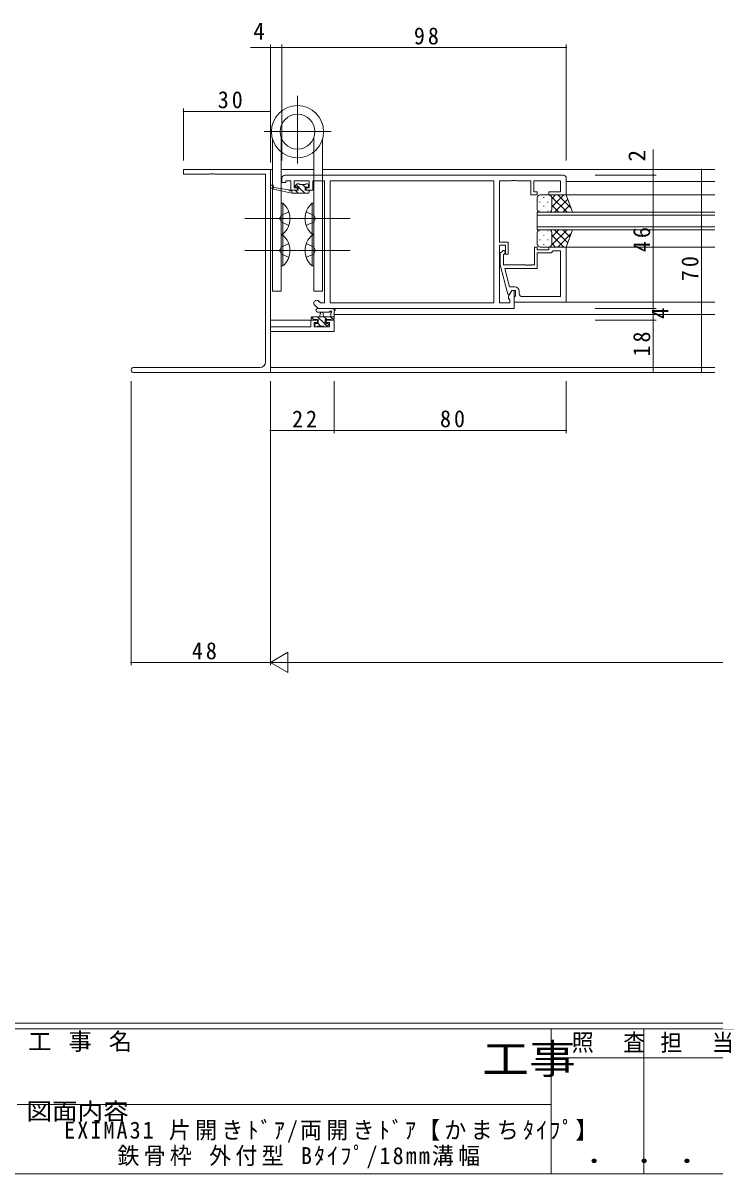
# Model space of a CAD drawing. Units: millimetres, scale not verified. Extents: x -841 to 292, y -594 to 212.
# Drawn here: x -283 to -44.5, y -594 to -197.1 of the extents above; entities that cross this region are included whole.
import ezdxf
from ezdxf.enums import TextEntityAlignment as Align

# ---------------------------------------------------------------- set-up
doc = ezdxf.new("R2010")
doc.units = ezdxf.units.MM
doc.header["$LTSCALE"] = 2
doc.linetypes.add('CHAIN2', pattern=[12, 9, -1, 1, -1])
doc.linetypes.add('DASHED3', pattern=[4, 3, -1])
for name, color, linetype, lineweight in [('0-1_YKK_ZWAK', 7, 'Continuous', 9), ('0-3_YKK_11', 7, 'Continuous', 9), ('0-4_YKK_12', 2, 'Continuous', 9), ('0-5_YKK_13', 4, 'Continuous', 9), ('0-6_YKK_D', 6, 'Continuous', 9)]:
    doc.layers.add(name, color=color, linetype=linetype, lineweight=lineweight)
doc.layers.add('0-2_USER1', color=7, linetype='Continuous')
doc.styles.add('ＭＳ ゴシック', font='')
doc.styles.get('ＭＳ ゴシック').set_extended_font_data('MS Gothic')

msp = doc.modelspace()

# ---------------------------------------------------------------- linework, layer by layer
at = {"layer": '0-1_YKK_ZWAK'}
for p, q in [((263, -541.965), (-837, -541.965)), ((209, -543.965), (-837, -543.965)), ((-101, -543.965), (-101, -593.965)), ((-69, -543.965), (-69, -593.965)), ((-3.594, -553.964), (-101, -553.964)), ((-285, -569.964), (-101, -569.964)), ((-837, -593.965), (209, -593.965))]:
    msp.add_line(p, q, dxfattribs=at)
at = {"layer": '0-3_YKK_11'}
for p, q in [((-197.76, -247.565), (-227.76, -247.565)), ((-216.802, -249.195), (-199.39, -249.195)), ((-199.39, -249.195), (-199.39, -313.935)), ((-96.76, -249.565), (-192.76, -249.565)), ((-193.76, -250.565), (-193.76, -252.065)), ((-193.76, -252.065), (-192.46, -252.065)), ((-192.46, -251.495), (-190.76, -251.495)), ((-192.46, -252.065), (-192.46, -251.495)), ((-190.76, -251.495), (-190.76, -254.765)), ((-189.56, -251.495), (-184.36, -251.495)), ((-189.56, -253.965), (-189.56, -251.495)), ((-188.46, -253.965), (-189.56, -253.965)), ((-188.46, -254.765), (-188.46, -253.965)), ((-185.46, -253.965), (-185.46, -254.765)), ((-184.36, -253.965), (-185.46, -253.965)), ((-184.36, -251.495), (-184.36, -253.965)), ((-183.16, -251.495), (-179.06, -251.495)), ((-183.16, -254.765), (-183.16, -251.495)), ((-179.06, -251.495), (-179.06, -293.635)), ((-120.69, -251.495), (-177.13, -251.495)), ((-177.13, -251.495), (-177.13, -293.635)), ((-120.69, -251.495), (-177.13, -251.495)), ((-120.69, -293.635), (-120.69, -251.495)), ((-118.76, -251.495), (-114.718, -251.495)), ((-118.76, -272.665), (-118.76, -251.495)), ((-114.718, -251.495), (-114.535, -251.375)), ((-114.535, -251.375), (-113.985, -251.375)), ((-113.985, -251.375), (-113.802, -251.495)), ((-113.802, -251.495), (-113.718, -251.495)), ((-113.718, -251.495), (-113.535, -251.375)), ((-113.535, -251.375), (-112.985, -251.375)), ((-112.985, -251.375), (-112.802, -251.495)), ((-112.802, -251.495), (-107.96, -251.495)), ((-107.96, -251.495), (-107.96, -256.365)), ((-106.96, -251.495), (-97.69, -251.495)), ((-106.96, -255.365), (-106.96, -251.495)), ((-97.69, -251.495), (-97.69, -255.365)), ((-95.76, -256.365), (-95.76, -250.565)), ((-197.76, -301.835), (-197.76, -254.065)), ((-190.76, -254.765), (-188.46, -254.765)), ((-185.46, -254.765), (-183.16, -254.765)), ((-107.96, -256.365), (-105.76, -256.365)), ((-105.76, -255.365), (-106.96, -255.365)), ((-105.76, -256.365), (-105.76, -255.365)), ((-101.76, -255.365), (-101.76, -256.365)), ((-97.69, -255.365), (-101.76, -255.365)), ((-101.76, -256.365), (-95.76, -256.365)), ((-115.76, -272.665), (-118.76, -272.665)), ((-118.76, -273.665), (-116.76, -273.665)), ((-118.76, -293.635), (-118.76, -273.665)), ((-116.76, -273.665), (-116.76, -276.865)), ((-115.76, -276.865), (-115.76, -272.665)), ((-117.784, -275.741), (-118.56, -276.516)), ((-118.56, -276.516), (-118.56, -280.461)), ((-117.36, -277.013), (-116.936, -276.589)), ((-117.36, -280.465), (-117.36, -277.013)), ((-116.76, -276.865), (-115.76, -276.865)), ((-106.76, -274.365), (-106.76, -280.465)), ((-105.76, -274.365), (-106.76, -274.365)), ((-105.76, -275.365), (-105.76, -274.365)), ((-101.76, -275.365), (-105.76, -275.365)), ((-105.76, -276.365), (-100.96, -276.365)), ((-105.76, -281.765), (-105.76, -276.365)), ((-101.76, -274.365), (-101.76, -275.365)), ((-95.76, -274.365), (-101.76, -274.365)), ((-100.96, -276.365), (-100.46, -275.865)), ((-100.46, -275.865), (-100.26, -275.665)), ((-100.26, -275.665), (-97.69, -275.665)), ((-97.69, -275.665), (-97.69, -291.435)), ((-97.69, -275.665), (-97.69, -291.435)), ((-95.76, -293.365), (-95.76, -274.365)), ((-118.56, -280.461), (-115.853, -290.565)), ((-109.718, -280.465), (-117.36, -280.465)), ((-116.968, -281.765), (-105.76, -281.765)), ((-115.28, -288.065), (-116.968, -281.765)), ((-109.535, -280.585), (-109.718, -280.465)), ((-108.985, -280.585), (-109.535, -280.585)), ((-108.802, -280.465), (-108.985, -280.585)), ((-108.718, -280.465), (-108.802, -280.465)), ((-108.535, -280.585), (-108.718, -280.465)), ((-107.985, -280.585), (-108.535, -280.585)), ((-107.802, -280.465), (-107.985, -280.585)), ((-106.76, -280.465), (-107.802, -280.465)), ((-114.56, -289.365), (-115.69, -291.322)), ((-113.46, -288.065), (-115.28, -288.065)), ((-115.253, -290.565), (-114.56, -289.365)), ((-113.76, -289.365), (-114.56, -289.365)), ((-114.56, -289.365), (-113.26, -289.365)), ((-113.76, -295.565), (-113.76, -289.365)), ((-113.26, -289.365), (-113.26, -291.165)), ((-111.96, -290.435), (-111.96, -289.565)), ((-180.461, -293.635), (-181.113, -292.983)), ((-179.06, -293.635), (-180.461, -293.635)), ((-177.13, -293.635), (-120.69, -293.635)), ((-115.26, -293.635), (-118.76, -293.635)), ((-115.853, -290.565), (-115.253, -290.565)), ((-115.69, -291.322), (-115.69, -292.135)), ((-115.69, -292.135), (-115.26, -292.565)), ((-115.26, -292.565), (-115.26, -293.635)), ((-113.46, -291.365), (-113.76, -291.665)), ((-113.76, -291.665), (-113.76, -293.365)), ((-113.76, -293.365), (-95.76, -293.365)), ((-113.26, -291.165), (-113.46, -291.365)), ((-97.69, -291.435), (-110.96, -291.435)), ((-182.477, -294.347), (-181.26, -295.565)), ((-181.26, -295.565), (-113.76, -295.565)), ((-183.86, -301.835), (-197.76, -301.835)), ((-197.76, -317.565), (-197.76, -303.465)), ((-197.76, -303.465), (-175.76, -303.465)), ((-177.39, -301.835), (-182.66, -301.835)), ((-201.39, -315.935), (-244.945, -315.935)), ((-244.945, -317.565), (-197.76, -317.565))]:
    msp.add_line(p, q, dxfattribs=at)
for points in [[(-227.76, -247.565), (-227.76, -249.195), (-218.718, -249.195)], [(-218.718, -249.195), (-218.535, -249.075), (-217.985, -249.075), (-217.802, -249.195), (-217.718, -249.195), (-217.535, -249.075), (-216.985, -249.075), (-216.802, -249.195)], [(-197.76, -254.065), (-196.76, -254.065), (-196.76, -253.065), (-197.76, -253.065), (-197.76, -247.565)], [(-182.66, -301.835), (-182.66, -300.365), (-181.56, -300.365), (-181.56, -299.565), (-183.86, -299.565), (-183.86, -301.835)], [(-175.76, -303.465), (-175.76, -299.565), (-178.56, -299.565), (-178.56, -300.365), (-177.39, -300.365), (-177.39, -301.835)]]:
    msp.add_lwpolyline(points, dxfattribs=at)
for centre, radius, start, end in [((-192.76, -250.565), 1, 90, 179.99998), ((-96.76, -250.565), 1, 0, 89.99998), ((-117.36, -276.165), 0.6, 314.99998, 135), ((-113.46, -289.565), 1.5, 0, 89.99998), ((-181.795, -293.665), 0.965, 44.99998, 225), ((-110.96, -290.435), 1, 180, 269.99998), ((-244.945, -316.75), 0.815, 89.99998, 270), ((-201.39, -313.935), 2, 270, 359.99998)]:
    msp.add_arc(centre, radius, start, end, dxfattribs=at)
at = {"layer": '0-4_YKK_12'}
for p, q in [((-197.76, -247.565), (-197.76, -317.565)), ((-197.01, -247.565), (-197.76, -247.565)), ((-182.81, -247.565), (-194.01, -247.565)), ((-44.505, -247.565), (-179.81, -247.565)), ((-44.505, -251.765), (-95.76, -251.765)), ((-95.76, -256.365), (-44.505, -256.365)), ((-105.76, -268.365), (-105.76, -262.365)), ((-105.76, -262.365), (-44.505, -262.365)), ((-44.505, -263.365), (-105.76, -263.365)), ((-105.76, -267.365), (-44.505, -267.365)), ((-44.505, -268.365), (-105.76, -268.365)), ((-95.76, -274.365), (-44.505, -274.365)), ((-44.505, -293.365), (-95.76, -293.365)), ((-44.505, -297.565), (-175.76, -297.565)), ((-183.36, -299.565), (-197.76, -299.565)), ((-44.505, -315.935), (-197.76, -315.935)), ((-44.505, -317.565), (-197.76, -317.565))]:
    msp.add_line(p, q, dxfattribs=at)
at = {"layer": '0-5_YKK_13'}
for p, q in [((-188.41, -222.16), (-188.41, -245.587)), ((-176.806, -234.565), (-199.888, -234.565)), ((-197.01, -237.218), (-197.01, -289.565)), ((-194.01, -241.61), (-194.01, -236.719)), ((-182.81, -241.61), (-182.81, -236.719)), ((-179.81, -237.218), (-179.81, -289.565)), ((-194.01, -289.565), (-194.01, -241.61)), ((-191.471, -254.585), (-196.51, -253.769)), ((-188.672, -252.653), (-189.172, -253.153)), ((-188.96, -253.665), (-188.621, -253.665)), ((-188.857, -252.838), (-188.26, -253.436)), ((-187.86, -252.565), (-188.46, -252.565)), ((-187.931, -253.765), (-185.931, -255.765)), ((-185.66, -252.765), (-187.66, -252.765)), ((-186.686, -252.765), (-185.76, -253.69)), ((-185.76, -253.665), (-184.96, -253.665)), ((-185.76, -254.765), (-185.76, -253.665)), ((-184.96, -252.565), (-185.46, -252.565)), ((-184.66, -253.365), (-184.66, -252.865)), ((-190.358, -255.765), (-196.624, -254.357)), ((-190.358, -254.765), (-190.445, -254.751)), ((-190.358, -255.765), (-190.358, -254.765)), ((-188.16, -254.765), (-190.358, -254.765)), ((-184.66, -255.765), (-190.358, -255.765)), ((-189.176, -254.765), (-188.176, -255.765)), ((-188.16, -254.126), (-188.16, -254.765)), ((-184.66, -254.765), (-185.76, -254.765)), ((-184.686, -254.765), (-184.36, -255.09)), ((-184.36, -255.465), (-184.36, -255.065)), ((-105.76, -261.365), (-105.76, -257.365)), ((-101.76, -256.365), (-104.76, -256.365)), ((-103.509, -257.368), (-103.509, -257.168)), ((-95.76, -256.365), (-101.76, -256.365)), ((-101.497, -256.365), (-101.447, -256.415)), ((-100.81, -257.052), (-95.497, -262.365)), ((-100.76, -257.693), (-99.431, -256.365)), ((-100.76, -260.522), (-96.603, -256.365)), ((-100.76, -261.365), (-100.76, -257.365)), ((-100.76, -257.365), (-100.76, -261.365)), ((-99.774, -262.365), (-95.237, -257.828)), ((-98.669, -256.365), (-94.144, -260.889)), ((-95.84, -256.365), (-95.715, -256.49)), ((-93.617, -262.365), (-95.76, -256.365)), ((-194.01, -259.265), (-194.01, -269.865)), ((-193.501, -259.265), (-194.01, -259.265)), ((-193.501, -259.265), (-193.501, -269.865)), ((-183.319, -259.265), (-183.319, -269.865)), ((-183.319, -259.265), (-182.81, -259.265)), ((-182.81, -259.265), (-182.81, -269.865)), ((-104.924, -258.983), (-104.924, -258.783)), ((-104.924, -261.951), (-104.924, -261.813)), ((-103.509, -260.398), (-103.509, -260.198)), ((-102.094, -258.983), (-102.094, -258.783)), ((-102.094, -261.965), (-102.094, -261.813)), ((-100.76, -259.93), (-98.326, -262.365)), ((-96.946, -262.365), (-94.493, -259.912)), ((-191.814, -264.565), (-199.791, -264.565)), ((-185.006, -264.565), (-177.029, -264.565)), ((-101.76, -262.365), (-104.76, -262.365)), ((-93.617, -262.365), (-101.76, -262.365)), ((-101.572, -261.947), (-101.554, -261.965)), ((-105.76, -269.365), (-105.76, -273.365)), ((-104.924, -268.778), (-104.924, -268.916)), ((-101.76, -268.365), (-104.76, -268.365)), ((-102.094, -268.765), (-102.094, -268.916)), ((-93.617, -268.365), (-101.76, -268.365)), ((-101.572, -268.783), (-101.554, -268.765)), ((-100.81, -273.678), (-95.497, -268.365)), ((-100.76, -270.799), (-98.326, -268.365)), ((-100.76, -269.365), (-100.76, -273.365)), ((-100.76, -273.365), (-100.76, -269.765)), ((-99.774, -268.365), (-95.237, -272.902)), ((-98.669, -274.365), (-94.144, -269.84)), ((-96.946, -268.365), (-94.493, -270.818)), ((-93.617, -268.365), (-95.76, -274.365)), ((-193.501, -269.865), (-194.01, -269.865)), ((-194.01, -270.265), (-194.01, -280.865)), ((-193.501, -270.265), (-194.01, -270.265)), ((-193.501, -270.265), (-193.501, -280.865)), ((-183.319, -269.865), (-182.81, -269.865)), ((-183.319, -270.265), (-183.319, -280.865)), ((-183.319, -270.265), (-182.81, -270.265)), ((-182.81, -270.265), (-182.81, -280.865)), ((-104.924, -271.746), (-104.924, -271.946)), ((-103.509, -270.331), (-103.509, -270.531)), ((-103.509, -273.361), (-103.509, -273.561)), ((-102.094, -271.746), (-102.094, -271.946)), ((-100.76, -270.208), (-96.603, -274.365)), ((-100.76, -273.036), (-99.431, -274.365)), ((-191.814, -275.565), (-199.791, -275.565)), ((-185.006, -275.565), (-177.029, -275.565)), ((-101.76, -274.365), (-104.76, -274.365)), ((-95.76, -274.365), (-101.76, -274.365)), ((-101.497, -274.365), (-101.447, -274.314)), ((-95.84, -274.365), (-95.715, -274.24)), ((-193.501, -280.865), (-194.01, -280.865)), ((-183.319, -280.865), (-182.81, -280.865)), ((-197.01, -289.565), (-194.01, -289.565)), ((-181.485, -295.565), (-176.322, -295.565)), ((-181.485, -296.765), (-177.523, -296.768)), ((-180.657, -298.365), (-180.555, -297.22)), ((-179.457, -298.365), (-179.559, -297.22)), ((-176.957, -297.184), (-176.957, -298.365)), ((-175.757, -299.265), (-175.757, -296.584)), ((-183.657, -298.665), (-183.657, -299.265)), ((-183.607, -298.5), (-182.608, -299.499)), ((-175.757, -298.365), (-183.357, -298.365)), ((-183.357, -299.565), (-182.757, -299.565)), ((-182.557, -299.365), (-181.257, -299.365)), ((-182.457, -301.065), (-182.457, -301.565)), ((-181.257, -300.765), (-182.157, -300.765)), ((-181.497, -298.365), (-179.106, -300.755)), ((-181.342, -300.765), (-180.442, -301.665)), ((-181.257, -299.365), (-181.257, -300.765)), ((-179.252, -298.365), (-178.252, -299.365)), ((-178.857, -299.365), (-176.857, -299.365)), ((-178.857, -300.304), (-178.857, -299.365)), ((-178.847, -301.015), (-178.215, -301.647)), ((-178.057, -300.765), (-178.396, -300.765)), ((-178.345, -301.777), (-177.845, -301.277)), ((-177.007, -298.365), (-175.871, -299.5)), ((-176.657, -299.565), (-176.057, -299.565)), ((-182.157, -301.865), (-181.657, -301.865)), ((-181.457, -301.665), (-179.357, -301.665)), ((-179.157, -301.865), (-178.557, -301.865))]:
    msp.add_line(p, q, dxfattribs=at)
at = {"layer": '0-5_YKK_13', "linetype": 'CHAIN2'}
for p, q in [((-188.51, -264.565), (-208.51, -264.565)), ((-188.31, -264.565), (-168.31, -264.565)), ((-188.51, -275.565), (-208.51, -275.565)), ((-188.31, -275.565), (-168.31, -275.565))]:
    msp.add_line(p, q, dxfattribs=at)
at = {"layer": '0-5_YKK_13', "linetype": 'DASHED3'}
for p, q in [((-194.015, -263.42), (-194.624, -264.565)), ((-194.015, -265.71), (-194.624, -264.565)), ((-191.442, -262.165), (-194.015, -263.42)), ((-191.442, -266.965), (-194.015, -265.71)), ((-185.378, -262.165), (-182.805, -263.42)), ((-185.378, -266.965), (-182.805, -265.71)), ((-182.805, -263.42), (-182.196, -264.565)), ((-182.805, -265.71), (-182.196, -264.565)), ((-191.442, -273.165), (-194.015, -274.42)), ((-185.378, -273.165), (-182.805, -274.42)), ((-194.015, -274.42), (-194.624, -275.565)), ((-194.015, -276.71), (-194.624, -275.565)), ((-191.442, -277.965), (-194.015, -276.71)), ((-185.378, -277.965), (-182.805, -276.71)), ((-182.805, -274.42), (-182.196, -275.565)), ((-182.805, -276.71), (-182.196, -275.565))]:
    msp.add_line(p, q, dxfattribs=at)
at = {"layer": '0-5_YKK_13'}
msp.add_lwpolyline([(-179.81, -289.565), (-182.81, -289.565), (-182.81, -241.61)], dxfattribs=at)
for radius in [9, 6]:
    msp.add_circle((-188.41, -234.565), radius, dxfattribs=at)
for centre, radius, start, end in [((-196.558, -254.065), 0.3, 80.80246, 257.34137), ((-188.96, -253.365), 0.3, 135, 270), ((-188.46, -252.865), 0.3, 90, 135), ((-188.621, -253.365), 0.3, 270, 326.94426), ((-188.16, -253.665), 0.25, 303.05573, 146.94426), ((-187.86, -254.126), 0.3, 123.05573, 180), ((-187.86, -252.765), 0.2, 0, 90), ((-185.46, -252.765), 0.2, 90, 180), ((-184.96, -252.865), 0.3, 0, 90), ((-184.96, -253.365), 0.3, 270, 0), ((-191.519, -254.881), 0.3, 20.80246, 80.80246), ((-190.958, -254.668), 0.3, 200.80246, 320.80246), ((-190.493, -255.047), 0.3, 80.80246, 140.80246), ((-184.66, -255.065), 0.3, 0, 90), ((-184.66, -255.465), 0.3, 270, 0), ((-104.76, -257.365), 1, 90, 180), ((-101.76, -257.365), 1, 0, 90), ((-101.76, -257.365), 1, 0, 89.99989), ((-197.894, -264.565), 6.884, 309.65097, 50.34901), ((-178.926, -264.565), 6.884, 129.65097, 230.34901), ((-104.76, -261.365), 1, 180, 270), ((-101.76, -261.365), 1, 270, 0), ((-104.76, -269.365), 1, 90, 180), ((-101.76, -269.365), 1, 0, 90), ((-197.894, -275.565), 6.884, 309.65097, 50.34901), ((-178.926, -275.565), 6.884, 129.65097, 230.34901), ((-104.76, -273.365), 1, 180, 270), ((-101.76, -273.365), 1, 270, 0), ((-101.76, -273.365), 1, 270.00009, 0), ((-181.484, -296.165), 0.6, 89.95976, 269.95976), ((-180.057, -297.265), 0.5, 5.09206, 174.90793), ((-177.523, -296.468), 0.3, 269.95976, 340.81024), ((-176.957, -296.665), 0.3, 300, 160.81024), ((-176.657, -297.184), 0.3, 119.99998, 180), ((-176.322, -295.865), 0.3, 40.52878, 90), ((-175.866, -295.475), 0.3, 220.52878, 280.52878), ((-175.757, -296.065), 0.3, 300, 100.52878), ((-175.457, -296.584), 0.3, 119.99998, 180), ((-183.357, -298.665), 0.3, 90, 180), ((-183.357, -299.265), 0.3, 180, 270), ((-182.757, -299.365), 0.2, 270, 0), ((-182.157, -301.065), 0.3, 90, 180), ((-182.157, -301.565), 0.3, 180, 270), ((-178.857, -300.765), 0.25, 123.05573, 326.94426), ((-179.157, -300.304), 0.3, 303.05573, 0), ((-178.396, -301.065), 0.3, 90, 146.94426), ((-178.057, -301.065), 0.3, 314.99998, 90), ((-176.657, -299.365), 0.2, 180, 270), ((-176.057, -299.265), 0.3, 270, 0), ((-181.657, -301.665), 0.2, 270, 0), ((-179.157, -301.665), 0.2, 180, 270), ((-178.557, -301.565), 0.3, 270, 314.99998)]:
    msp.add_arc(centre, radius, start, end, dxfattribs=at)
at = {"layer": '0-6_YKK_D'}
for p, q in [((-197.76, -205.565), (-204.66, -205.565)), ((-197.76, -245.259), (-197.76, -204.565)), ((-193.76, -205.565), (-197.76, -205.565)), ((-193.76, -239.565), (-193.76, -204.565)), ((-193.76, -244.565), (-193.76, -204.565)), ((-193.76, -205.565), (-95.76, -205.565)), ((-95.76, -244.565), (-95.76, -204.565)), ((-227.76, -244.565), (-227.76, -226.565)), ((-227.76, -227.565), (-197.76, -227.565)), ((-197.76, -244.565), (-197.76, -226.565)), ((-65.76, -247.565), (-65.76, -240.665)), ((-85.76, -247.565), (-48.12, -247.565)), ((-85.76, -247.565), (-64.76, -247.565)), ((-85.76, -249.565), (-64.76, -249.565)), ((-85.76, -249.565), (-64.76, -249.565)), ((-65.76, -249.565), (-65.76, -247.565)), ((-65.76, -249.565), (-65.76, -295.565)), ((-49.12, -247.565), (-49.12, -317.565)), ((-85.76, -295.565), (-64.76, -295.565)), ((-85.76, -295.565), (-64.76, -295.565)), ((-65.76, -295.565), (-65.76, -299.565)), ((-85.76, -299.565), (-64.76, -299.565)), ((-85.76, -299.565), (-64.76, -299.565)), ((-65.76, -299.565), (-65.76, -317.565)), ((-245.76, -320.565), (-245.76, -418.565)), ((-197.76, -320.565), (-197.76, -418.565)), ((-197.76, -320.565), (-197.76, -418.565)), ((-197.76, -320.565), (-197.76, -338.565)), ((-175.76, -320.565), (-175.76, -338.565)), ((-175.76, -320.565), (-175.76, -338.565)), ((-95.76, -320.565), (-95.76, -338.565)), ((-85.76, -317.565), (-48.12, -317.565)), ((-85.76, -317.565), (-64.76, -317.565)), ((-175.76, -337.565), (-197.76, -337.565)), ((-95.76, -337.565), (-175.76, -337.565)), ((-197.76, -417.565), (-191.698, -414.065)), ((-191.698, -421.065), (-191.698, -414.065)), ((-197.76, -417.565), (-245.76, -417.565)), ((-197.76, -417.565), (-191.698, -421.065)), ((-197.76, -417.565), (-185.636, -417.565)), ((-190.76, -417.565), (104.749, -417.565))]:
    msp.add_line(p, q, dxfattribs=at)
for centre, start, end in [((-197.76, -205.565), 0, 180), ((-197.76, -205.565), 180, 0), ((-193.76, -205.565), 0, 180), ((-193.76, -205.565), 0, 180), ((-193.76, -205.565), 180, 0), ((-193.76, -205.565), 180, 0), ((-95.76, -205.565), 0, 180), ((-95.76, -205.565), 180, 0), ((-227.76, -227.565), 0, 180), ((-227.76, -227.565), 180, 0), ((-197.76, -227.565), 0, 180), ((-197.76, -227.565), 180, 0), ((-65.76, -247.565), 90, 270), ((-65.76, -249.565), 90, 270), ((-65.76, -249.565), 90, 270), ((-65.76, -247.565), 270, 90), ((-65.76, -249.565), 270, 90), ((-65.76, -249.565), 270, 90), ((-49.12, -247.565), 90, 270), ((-49.12, -247.565), 270, 90), ((-65.76, -295.565), 90, 270), ((-65.76, -295.565), 90, 270), ((-65.76, -295.565), 270, 90), ((-65.76, -295.565), 270, 90), ((-65.76, -299.565), 90, 270), ((-65.76, -299.565), 90, 270), ((-65.76, -299.565), 270, 90), ((-65.76, -299.565), 270, 90), ((-65.76, -317.565), 90, 270), ((-65.76, -317.565), 270, 90), ((-49.12, -317.565), 90, 270), ((-49.12, -317.565), 270, 90), ((-197.76, -337.565), 0, 180), ((-197.76, -337.565), 180, 0), ((-175.76, -337.565), 0, 180), ((-175.76, -337.565), 0, 180), ((-175.76, -337.565), 180, 0), ((-175.76, -337.565), 180, 0), ((-95.76, -337.565), 0, 180), ((-95.76, -337.565), 180, 0), ((-245.76, -417.565), 0, 180), ((-245.76, -417.565), 180, 0)]:
    msp.add_arc(centre, 0.106, start, end, dxfattribs=at)

# ---------------------------------------------------------------- texts
at = {"layer": '0-1_YKK_ZWAK', "color": 2, "style": 'ＭＳ ゴシック', "width": 1.15}
msp.add_text('工事', height=10.26, dxfattribs=at).set_placement((-124.669, -562.474), align=Align.BOTTOM_LEFT)
at = {"layer": '0-1_YKK_ZWAK', "style": 'ＭＳ ゴシック', "width": 1.1}
msp.add_text('図面内容', height=5.865, dxfattribs=at).set_placement((-281.832, -577.034), align=Align.BOTTOM_LEFT)
at = {"layer": '0-1_YKK_ZWAK', "color": 3, "style": 'ＭＳ ゴシック', "width": 1.15}
for p in [(-94.636, -592.459), (-62.636, -592.459)]:
    msp.add_text(' ． ．', height=7.331, dxfattribs=at).set_placement(p, align=Align.BOTTOM_LEFT)
at = {"layer": '0-1_YKK_ZWAK', "char_height": 5.865, "attachment_point": 7, "style": 'ＭＳ ゴシック'}
for s, insert in [('\\T1.16;工\\~事\\~名', (-281.268, -551.869)), ('\\T1.17;\\W0.95;照\\~\\~査', (-93.873, -552.222)), ('\\T1.17;\\W0.95;担\\~\\~当', (-63.351, -552.222))]:
    msp.add_mtext(s, dxfattribs=dict(at, insert=insert))
at = {"layer": '0-2_USER1', "char_height": 5.865, "attachment_point": 7, "style": 'ＭＳ ゴシック'}
for s, insert in [('\\T1.19;\\W0.95;EXIMA31\\~片開きﾄﾞｱ/両開きﾄﾞｱ【かまちﾀｲﾌﾟ】', (-268.833, -583.178)), ('\\T1.19;\\W0.95;鉄骨枠\\~外付型\\~Bﾀｲﾌﾟ/18mm溝幅', (-250.518, -592))]:
    msp.add_mtext(s, dxfattribs=dict(at, insert=insert))
at = {"layer": '0-6_YKK_D', "color": 7, "style": 'ＭＳ ゴシック'}
msp.add_text('4', height=5.865, dxfattribs=at).set_placement((-203.66, -204.565), align=Align.BOTTOM_LEFT)
for s, p in [('2', (-66.76, -244.865)), ('4', (-58.76, -299.165))]:
    msp.add_text(s, height=5.865, rotation=90, dxfattribs=at).set_placement(p, align=Align.BOTTOM_LEFT)
at = {"layer": '0-6_YKK_D', "color": 7, "char_height": 5.865, "attachment_point": 7, "style": 'ＭＳ ゴシック'}
for s, insert in [('\\T1.27;\\W0.95;98', (-148.28, -204.565)), ('\\T1.27;\\W0.95;30', (-215.891, -226.565)), ('\\T1.27;\\W0.95;22', (-190.28, -336.565)), ('\\T1.27;\\W0.95;80', (-139.28, -336.565)), ('\\T1.27;\\W0.95;48', (-224.818, -416.565))]:
    msp.add_mtext(s, dxfattribs=dict(at, insert=insert))
at = {"layer": '0-6_YKK_D', "color": 7, "char_height": 5.865, "attachment_point": 7, "rotation": 90, "style": 'ＭＳ ゴシック'}
for s, insert in [('\\T1.27;\\W0.95;46', (-66.76, -276.085)), ('\\T1.27;\\W0.95;70', (-50.12, -286.085)), ('\\T1.27;\\W0.95;18', (-66.76, -312.085))]:
    msp.add_mtext(s, dxfattribs=dict(at, insert=insert))

doc.saveas('drawing.dxf')
